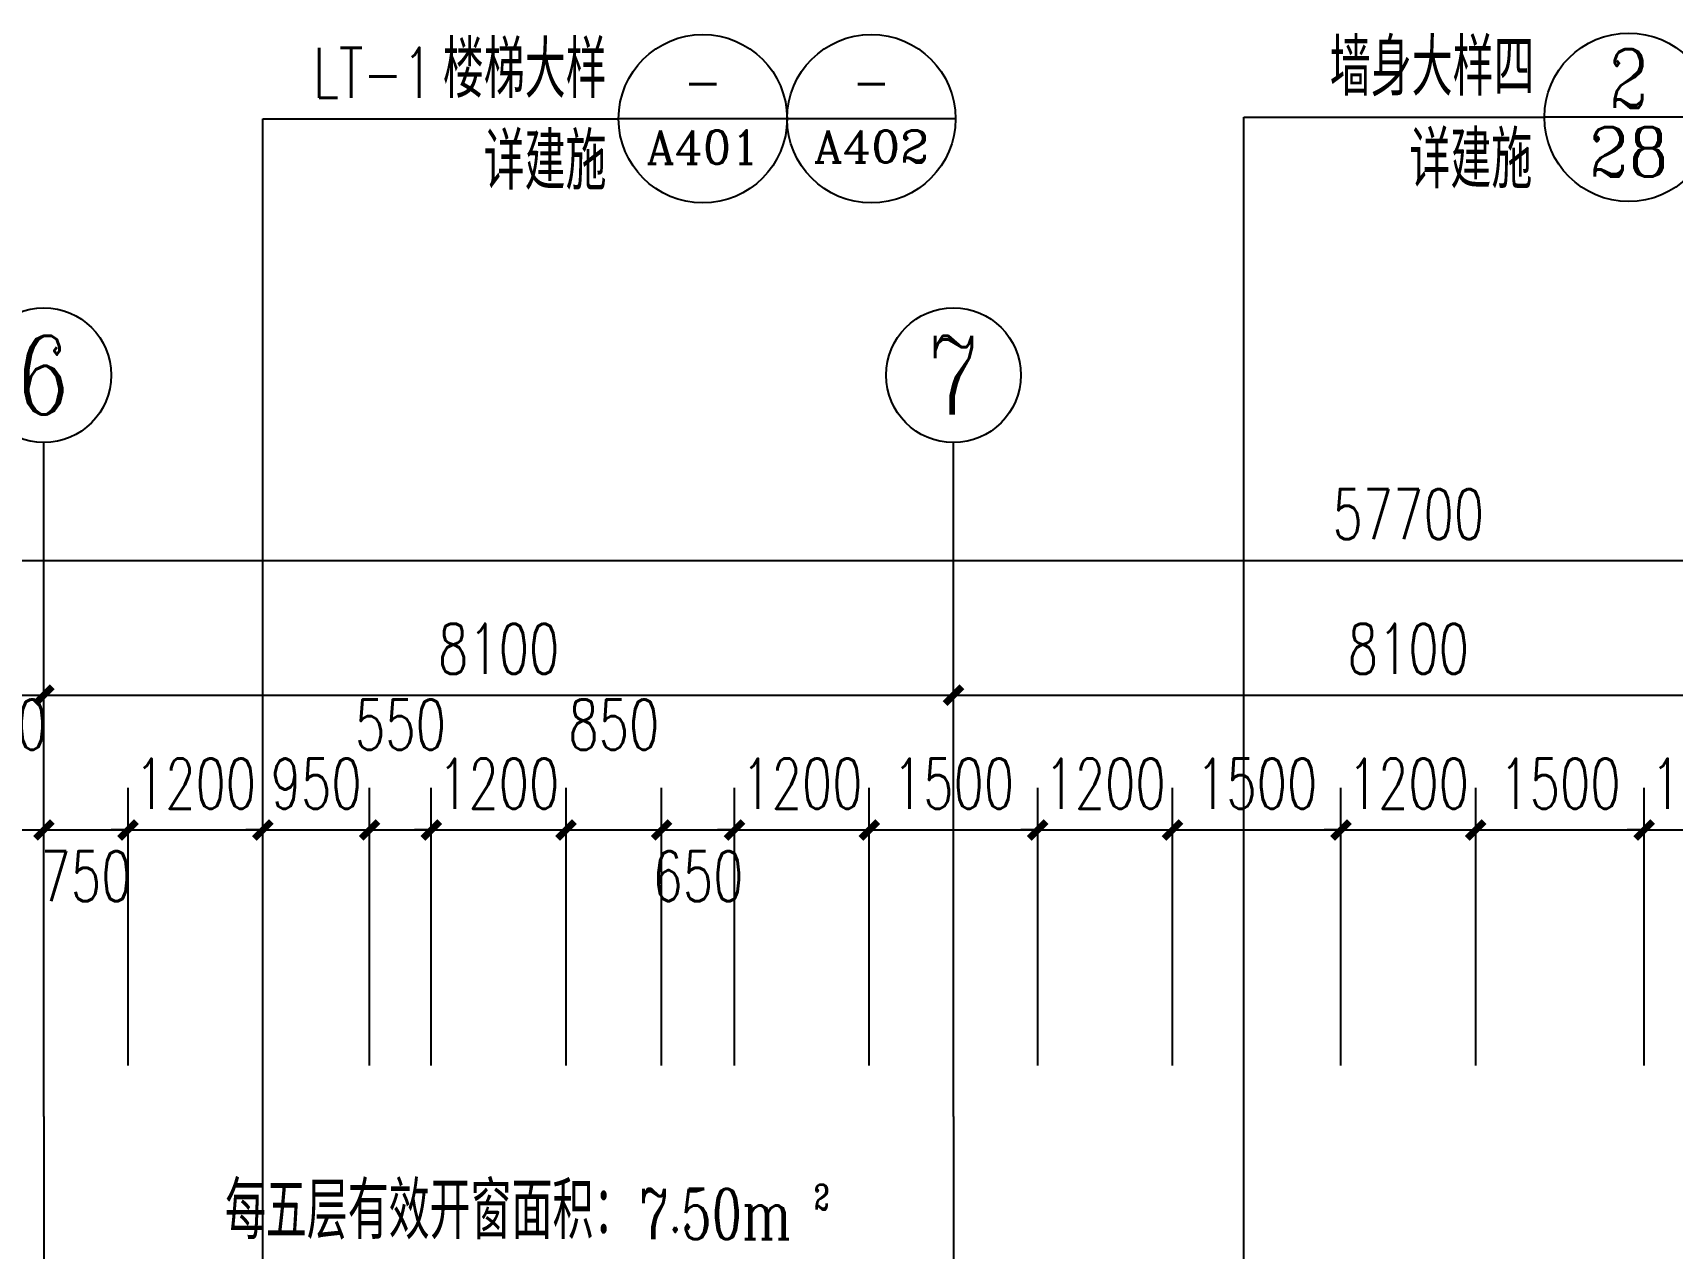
# Model space of a CAD drawing. Extents: x 1738711 to 2346805, y 1189731 to 2516152.
# Drawn here: x 1949287 to 1963885, y 2008385 to 2019207 of the extents above; entities that cross this region are included whole.
import ezdxf
from ezdxf.enums import TextEntityAlignment as Align

# ---------------------------------------------------------------- set-up
doc = ezdxf.new("R2010")
doc.units = 0
doc.header["$LTSCALE"] = 1000
doc.header["$MEASUREMENT"] = 0
for name, color, linetype in [('AXIS', 3, 'Continuous'), ('AXIS_TEXT', 7, 'Continuous'), ('DIM_IDEN', 3, 'Continuous'), ('DOTE', 1, 'Continuous'), ('PUB_DIM', 3, 'Continuous'), ('PUB_TEXT', 7, 'Continuous')]:
    doc.layers.add(name, color=color, linetype=linetype)
doc.styles.add('_TCH_AXIS', font='COMPLEX', dxfattribs={"bigfont": 'GBCBIG'})
doc.styles.add('_TCH_DIM', font='SIMPLEX', dxfattribs={"bigfont": 'GBCBIG'})
doc.styles.add('_TCH_DIM_T3', font='SIMPLEX', dxfattribs={"width": 0.705882, "bigfont": 'GBCBIG'})
doc.styles.add('_TCH_LABEL', font='COMPLEX', dxfattribs={"bigfont": 'GBCBIG'})
doc.styles.add('COMPLEX', font='COMPLEX')
doc.dimstyles.new('_TCH_ARCH&&150', dxfattribs={"dimtxt": 446.25, "dimasz": 150, "dimexe": 375, "dimexo": 450, "dimgap": 189.375, "dimtad": 1, "dimdec": 0, "dimzin": 0, "dimdsep": 46, "dimtxsty": '_TCH_DIM_T3', "dimblk": 'ARCHTICK', "dimcen": 0.09, "dimclrt": 7, "dimazin": 2, "dimtfac": 1, "dimtdec": 0, "dimtix": 1, "dimtmove": 2, "dimatfit": 3, "dimfxl": 1, "dimtolj": 1, "dimtzin": 0, "dimarcsym": 0})

# ---------------------------------------------------------------- blocks, each defined once
blk = doc.blocks.new('_ArchTick')
at = {"color": 0, "linetype": 'ByBlock', "const_width": 0.4}
blk.add_lwpolyline([(-0.5, -0.5), (0.5, 0.5)], dxfattribs=at)
blk = doc.blocks.new('*D3915')
at = {"layer": 'Defpoints', "color": 0, "transparency": 16777216}
for p in [(1949385, 2012109), (1948635, 2009562), (1949385, 2009562)]:
    blk.add_point(p, dxfattribs=at)
at = {"layer": 'PUB_DIM', "color": 0, "lineweight": -2, "transparency": 16777216}
for p, q in [((1948635, 2010012), (1948635, 2012484)), ((1949385, 2010012), (1949385, 2012484)), ((1948635, 2012109), (1949385, 2012109))]:
    blk.add_line(p, q, dxfattribs=at)
at = {"layer": 'PUB_DIM', "color": 0, "lineweight": -2, "transparency": 16777216, "xscale": 150, "yscale": 150, "zscale": 150, "rotation": 180}
blk.add_blockref('_ArchTick', (1948635, 2012109), dxfattribs=at)
at = {"layer": 'PUB_DIM', "color": 0, "lineweight": -2, "transparency": 16777216, "xscale": 150, "yscale": 150, "zscale": 150}
blk.add_blockref('_ArchTick', (1949385, 2012109), dxfattribs=at)
at = {"layer": 'PUB_DIM', "color": 7, "transparency": 16777216, "insert": (1949010, 2013047), "char_height": 446.2, "attachment_point": 5, "style": '_TCH_DIM_T3'}
blk.add_mtext('\\A1;750', dxfattribs=at)
blk = doc.blocks.new('*D3916')
at = {"layer": 'Defpoints', "color": 0, "transparency": 16777216}
for p in [(1950135, 2012109), (1949385, 2009562), (1950135, 2009562)]:
    blk.add_point(p, dxfattribs=at)
at = {"layer": 'PUB_DIM', "color": 0, "lineweight": -2, "transparency": 16777216}
for p, q in [((1949385, 2010012), (1949385, 2012484)), ((1950135, 2010012), (1950135, 2012484)), ((1949385, 2012109), (1950135, 2012109))]:
    blk.add_line(p, q, dxfattribs=at)
at = {"layer": 'PUB_DIM', "color": 0, "lineweight": -2, "transparency": 16777216, "xscale": 150, "yscale": 150, "zscale": 150, "rotation": 180}
blk.add_blockref('_ArchTick', (1949385, 2012109), dxfattribs=at)
at = {"layer": 'PUB_DIM', "color": 0, "lineweight": -2, "transparency": 16777216, "xscale": 150, "yscale": 150, "zscale": 150}
blk.add_blockref('_ArchTick', (1950135, 2012109), dxfattribs=at)
at = {"layer": 'PUB_DIM', "color": 7, "transparency": 16777216, "insert": (1949760, 2011697), "char_height": 446.2, "attachment_point": 5, "style": '_TCH_DIM_T3'}
blk.add_mtext('\\A1;750', dxfattribs=at)
blk = doc.blocks.new('*D3917')
at = {"layer": 'Defpoints', "color": 0, "transparency": 16777216}
for p in [(1951335, 2012109), (1950135, 2009562), (1951335, 2009562)]:
    blk.add_point(p, dxfattribs=at)
at = {"layer": 'PUB_DIM', "color": 0, "lineweight": -2, "transparency": 16777216}
for p, q in [((1950135, 2010012), (1950135, 2012484)), ((1951335, 2010012), (1951335, 2012484)), ((1950135, 2012109), (1949985, 2012109)), ((1950135, 2012109), (1951335, 2012109)), ((1951335, 2012109), (1951485, 2012109))]:
    blk.add_line(p, q, dxfattribs=at)
at = {"layer": 'PUB_DIM', "color": 0, "lineweight": -2, "transparency": 16777216, "xscale": 150, "yscale": 150, "zscale": 150}
blk.add_blockref('_ArchTick', (1950135, 2012109), dxfattribs=at)
at = {"layer": 'PUB_DIM', "color": 0, "lineweight": -2, "transparency": 16777216, "xscale": 150, "yscale": 150, "zscale": 150, "rotation": 180}
blk.add_blockref('_ArchTick', (1951335, 2012109), dxfattribs=at)
at = {"layer": 'PUB_DIM', "color": 7, "transparency": 16777216, "insert": (1950735, 2012522), "char_height": 446.2, "attachment_point": 5, "style": '_TCH_DIM_T3'}
blk.add_mtext('\\A1;1200', dxfattribs=at)
blk = doc.blocks.new('*D3918')
at = {"layer": 'Defpoints', "color": 0, "transparency": 16777216}
for p in [(1952285, 2012109), (1951335, 2009562), (1952285, 2009562)]:
    blk.add_point(p, dxfattribs=at)
at = {"layer": 'PUB_DIM', "color": 0, "lineweight": -2, "transparency": 16777216}
for p, q in [((1951335, 2010012), (1951335, 2012484)), ((1952285, 2010012), (1952285, 2012484)), ((1951335, 2012109), (1951185, 2012109)), ((1951335, 2012109), (1952285, 2012109)), ((1952285, 2012109), (1952435, 2012109))]:
    blk.add_line(p, q, dxfattribs=at)
at = {"layer": 'PUB_DIM', "color": 0, "lineweight": -2, "transparency": 16777216, "xscale": 150, "yscale": 150, "zscale": 150}
blk.add_blockref('_ArchTick', (1951335, 2012109), dxfattribs=at)
at = {"layer": 'PUB_DIM', "color": 0, "lineweight": -2, "transparency": 16777216, "xscale": 150, "yscale": 150, "zscale": 150, "rotation": 180}
blk.add_blockref('_ArchTick', (1952285, 2012109), dxfattribs=at)
at = {"layer": 'PUB_DIM', "color": 7, "transparency": 16777216, "insert": (1951810, 2012522), "char_height": 446.2, "attachment_point": 5, "style": '_TCH_DIM_T3'}
blk.add_mtext('\\A1;950', dxfattribs=at)
blk = doc.blocks.new('*D3919')
at = {"layer": 'Defpoints', "color": 0, "transparency": 16777216}
for p in [(1952835, 2012109), (1952285, 2009562), (1952835, 2009562)]:
    blk.add_point(p, dxfattribs=at)
at = {"layer": 'PUB_DIM', "color": 0, "lineweight": -2, "transparency": 16777216}
for p, q in [((1952285, 2010012), (1952285, 2012484)), ((1952835, 2010012), (1952835, 2012484)), ((1952285, 2012109), (1952835, 2012109))]:
    blk.add_line(p, q, dxfattribs=at)
at = {"layer": 'PUB_DIM', "color": 0, "lineweight": -2, "transparency": 16777216, "xscale": 150, "yscale": 150, "zscale": 150, "rotation": 180}
blk.add_blockref('_ArchTick', (1952285, 2012109), dxfattribs=at)
at = {"layer": 'PUB_DIM', "color": 0, "lineweight": -2, "transparency": 16777216, "xscale": 150, "yscale": 150, "zscale": 150}
blk.add_blockref('_ArchTick', (1952835, 2012109), dxfattribs=at)
at = {"layer": 'PUB_DIM', "color": 7, "transparency": 16777216, "insert": (1952560, 2013047), "char_height": 446.2, "attachment_point": 5, "style": '_TCH_DIM_T3'}
blk.add_mtext('\\A1;550', dxfattribs=at)
blk = doc.blocks.new('*D3920')
at = {"layer": 'Defpoints', "color": 0, "transparency": 16777216}
for p in [(1954035, 2012109), (1952835, 2009562), (1954035, 2009562)]:
    blk.add_point(p, dxfattribs=at)
at = {"layer": 'PUB_DIM', "color": 0, "lineweight": -2, "transparency": 16777216}
for p, q in [((1952835, 2010012), (1952835, 2012484)), ((1954035, 2010012), (1954035, 2012484)), ((1952835, 2012109), (1952685, 2012109)), ((1952835, 2012109), (1954035, 2012109)), ((1954035, 2012109), (1954185, 2012109))]:
    blk.add_line(p, q, dxfattribs=at)
at = {"layer": 'PUB_DIM', "color": 0, "lineweight": -2, "transparency": 16777216, "xscale": 150, "yscale": 150, "zscale": 150}
blk.add_blockref('_ArchTick', (1952835, 2012109), dxfattribs=at)
at = {"layer": 'PUB_DIM', "color": 0, "lineweight": -2, "transparency": 16777216, "xscale": 150, "yscale": 150, "zscale": 150, "rotation": 180}
blk.add_blockref('_ArchTick', (1954035, 2012109), dxfattribs=at)
at = {"layer": 'PUB_DIM', "color": 7, "transparency": 16777216, "insert": (1953435, 2012522), "char_height": 446.2, "attachment_point": 5, "style": '_TCH_DIM_T3'}
blk.add_mtext('\\A1;1200', dxfattribs=at)
blk = doc.blocks.new('*D3921')
at = {"layer": 'Defpoints', "color": 0, "transparency": 16777216}
for p in [(1954885, 2012109), (1954035, 2009562), (1954885, 2009562)]:
    blk.add_point(p, dxfattribs=at)
at = {"layer": 'PUB_DIM', "color": 0, "lineweight": -2, "transparency": 16777216}
for p, q in [((1954035, 2010012), (1954035, 2012484)), ((1954885, 2010012), (1954885, 2012484)), ((1954035, 2012109), (1954885, 2012109))]:
    blk.add_line(p, q, dxfattribs=at)
at = {"layer": 'PUB_DIM', "color": 0, "lineweight": -2, "transparency": 16777216, "xscale": 150, "yscale": 150, "zscale": 150, "rotation": 180}
blk.add_blockref('_ArchTick', (1954035, 2012109), dxfattribs=at)
at = {"layer": 'PUB_DIM', "color": 0, "lineweight": -2, "transparency": 16777216, "xscale": 150, "yscale": 150, "zscale": 150}
blk.add_blockref('_ArchTick', (1954885, 2012109), dxfattribs=at)
at = {"layer": 'PUB_DIM', "color": 7, "transparency": 16777216, "insert": (1954460, 2013047), "char_height": 446.2, "attachment_point": 5, "style": '_TCH_DIM_T3'}
blk.add_mtext('\\A1;850', dxfattribs=at)
blk = doc.blocks.new('*D3922')
at = {"layer": 'Defpoints', "color": 0, "transparency": 16777216}
for p in [(1955535, 2012109), (1954885, 2009562), (1955535, 2009562)]:
    blk.add_point(p, dxfattribs=at)
at = {"layer": 'PUB_DIM', "color": 0, "lineweight": -2, "transparency": 16777216}
for p, q in [((1954885, 2010012), (1954885, 2012484)), ((1955535, 2010012), (1955535, 2012484)), ((1954885, 2012109), (1955535, 2012109))]:
    blk.add_line(p, q, dxfattribs=at)
at = {"layer": 'PUB_DIM', "color": 0, "lineweight": -2, "transparency": 16777216, "xscale": 150, "yscale": 150, "zscale": 150, "rotation": 180}
blk.add_blockref('_ArchTick', (1954885, 2012109), dxfattribs=at)
at = {"layer": 'PUB_DIM', "color": 0, "lineweight": -2, "transparency": 16777216, "xscale": 150, "yscale": 150, "zscale": 150}
blk.add_blockref('_ArchTick', (1955535, 2012109), dxfattribs=at)
at = {"layer": 'PUB_DIM', "color": 7, "transparency": 16777216, "insert": (1955210, 2011697), "char_height": 446.2, "attachment_point": 5, "style": '_TCH_DIM_T3'}
blk.add_mtext('\\A1;650', dxfattribs=at)
blk = doc.blocks.new('*D3923')
at = {"layer": 'Defpoints', "color": 0, "transparency": 16777216}
for p in [(1956735, 2012109), (1955535, 2009562), (1956735, 2009562)]:
    blk.add_point(p, dxfattribs=at)
at = {"layer": 'PUB_DIM', "color": 0, "lineweight": -2, "transparency": 16777216}
for p, q in [((1955535, 2010012), (1955535, 2012484)), ((1956735, 2010012), (1956735, 2012484)), ((1955535, 2012109), (1955385, 2012109)), ((1955535, 2012109), (1956735, 2012109)), ((1956735, 2012109), (1956885, 2012109))]:
    blk.add_line(p, q, dxfattribs=at)
at = {"layer": 'PUB_DIM', "color": 0, "lineweight": -2, "transparency": 16777216, "xscale": 150, "yscale": 150, "zscale": 150}
blk.add_blockref('_ArchTick', (1955535, 2012109), dxfattribs=at)
at = {"layer": 'PUB_DIM', "color": 0, "lineweight": -2, "transparency": 16777216, "xscale": 150, "yscale": 150, "zscale": 150, "rotation": 180}
blk.add_blockref('_ArchTick', (1956735, 2012109), dxfattribs=at)
at = {"layer": 'PUB_DIM', "color": 7, "transparency": 16777216, "insert": (1956135, 2012522), "char_height": 446.2, "attachment_point": 5, "style": '_TCH_DIM_T3'}
blk.add_mtext('\\A1;1200', dxfattribs=at)
blk = doc.blocks.new('*D3924')
at = {"layer": 'Defpoints', "color": 0, "transparency": 16777216}
for p in [(1958235, 2012109), (1956735, 2009562), (1958235, 2009562)]:
    blk.add_point(p, dxfattribs=at)
at = {"layer": 'PUB_DIM', "color": 0, "lineweight": -2, "transparency": 16777216}
for p, q in [((1956735, 2010012), (1956735, 2012484)), ((1958235, 2010012), (1958235, 2012484)), ((1956735, 2012109), (1958235, 2012109))]:
    blk.add_line(p, q, dxfattribs=at)
at = {"layer": 'PUB_DIM', "color": 0, "lineweight": -2, "transparency": 16777216, "xscale": 150, "yscale": 150, "zscale": 150, "rotation": 180}
blk.add_blockref('_ArchTick', (1956735, 2012109), dxfattribs=at)
at = {"layer": 'PUB_DIM', "color": 0, "lineweight": -2, "transparency": 16777216, "xscale": 150, "yscale": 150, "zscale": 150}
blk.add_blockref('_ArchTick', (1958235, 2012109), dxfattribs=at)
at = {"layer": 'PUB_DIM', "color": 7, "transparency": 16777216, "insert": (1957485, 2012522), "char_height": 446.2, "attachment_point": 5, "style": '_TCH_DIM_T3'}
blk.add_mtext('\\A1;1500', dxfattribs=at)
blk = doc.blocks.new('*D3925')
at = {"layer": 'Defpoints', "color": 0, "transparency": 16777216}
for p in [(1959435, 2012109), (1958235, 2009562), (1959435, 2009562)]:
    blk.add_point(p, dxfattribs=at)
at = {"layer": 'PUB_DIM', "color": 0, "lineweight": -2, "transparency": 16777216}
for p, q in [((1958235, 2010012), (1958235, 2012484)), ((1959435, 2010012), (1959435, 2012484)), ((1958235, 2012109), (1958085, 2012109)), ((1958235, 2012109), (1959435, 2012109)), ((1959435, 2012109), (1959585, 2012109))]:
    blk.add_line(p, q, dxfattribs=at)
at = {"layer": 'PUB_DIM', "color": 0, "lineweight": -2, "transparency": 16777216, "xscale": 150, "yscale": 150, "zscale": 150}
blk.add_blockref('_ArchTick', (1958235, 2012109), dxfattribs=at)
at = {"layer": 'PUB_DIM', "color": 0, "lineweight": -2, "transparency": 16777216, "xscale": 150, "yscale": 150, "zscale": 150, "rotation": 180}
blk.add_blockref('_ArchTick', (1959435, 2012109), dxfattribs=at)
at = {"layer": 'PUB_DIM', "color": 7, "transparency": 16777216, "insert": (1958835, 2012522), "char_height": 446.2, "attachment_point": 5, "style": '_TCH_DIM_T3'}
blk.add_mtext('\\A1;1200', dxfattribs=at)
blk = doc.blocks.new('*D3926')
at = {"layer": 'Defpoints', "color": 0, "transparency": 16777216}
for p in [(1960935, 2012109), (1959435, 2009562), (1960935, 2009562)]:
    blk.add_point(p, dxfattribs=at)
at = {"layer": 'PUB_DIM', "color": 0, "lineweight": -2, "transparency": 16777216}
for p, q in [((1959435, 2010012), (1959435, 2012484)), ((1960935, 2010012), (1960935, 2012484)), ((1959435, 2012109), (1960935, 2012109))]:
    blk.add_line(p, q, dxfattribs=at)
at = {"layer": 'PUB_DIM', "color": 0, "lineweight": -2, "transparency": 16777216, "xscale": 150, "yscale": 150, "zscale": 150, "rotation": 180}
blk.add_blockref('_ArchTick', (1959435, 2012109), dxfattribs=at)
at = {"layer": 'PUB_DIM', "color": 0, "lineweight": -2, "transparency": 16777216, "xscale": 150, "yscale": 150, "zscale": 150}
blk.add_blockref('_ArchTick', (1960935, 2012109), dxfattribs=at)
at = {"layer": 'PUB_DIM', "color": 7, "transparency": 16777216, "insert": (1960185, 2012522), "char_height": 446.2, "attachment_point": 5, "style": '_TCH_DIM_T3'}
blk.add_mtext('\\A1;1500', dxfattribs=at)
blk = doc.blocks.new('*D3927')
at = {"layer": 'Defpoints', "color": 0, "transparency": 16777216}
for p in [(1962135, 2012109), (1960935, 2009562), (1962135, 2009562)]:
    blk.add_point(p, dxfattribs=at)
at = {"layer": 'PUB_DIM', "color": 0, "lineweight": -2, "transparency": 16777216}
for p, q in [((1960935, 2010012), (1960935, 2012484)), ((1962135, 2010012), (1962135, 2012484)), ((1960935, 2012109), (1960785, 2012109)), ((1960935, 2012109), (1962135, 2012109)), ((1962135, 2012109), (1962285, 2012109))]:
    blk.add_line(p, q, dxfattribs=at)
at = {"layer": 'PUB_DIM', "color": 0, "lineweight": -2, "transparency": 16777216, "xscale": 150, "yscale": 150, "zscale": 150}
blk.add_blockref('_ArchTick', (1960935, 2012109), dxfattribs=at)
at = {"layer": 'PUB_DIM', "color": 0, "lineweight": -2, "transparency": 16777216, "xscale": 150, "yscale": 150, "zscale": 150, "rotation": 180}
blk.add_blockref('_ArchTick', (1962135, 2012109), dxfattribs=at)
at = {"layer": 'PUB_DIM', "color": 7, "transparency": 16777216, "insert": (1961535, 2012522), "char_height": 446.2, "attachment_point": 5, "style": '_TCH_DIM_T3'}
blk.add_mtext('\\A1;1200', dxfattribs=at)
blk = doc.blocks.new('*D3928')
at = {"layer": 'Defpoints', "color": 0, "transparency": 16777216}
for p in [(1963635, 2012109), (1962135, 2009562), (1963635, 2009562)]:
    blk.add_point(p, dxfattribs=at)
at = {"layer": 'PUB_DIM', "color": 0, "lineweight": -2, "transparency": 16777216}
for p, q in [((1962135, 2010012), (1962135, 2012484)), ((1963635, 2010012), (1963635, 2012484)), ((1962135, 2012109), (1963635, 2012109))]:
    blk.add_line(p, q, dxfattribs=at)
at = {"layer": 'PUB_DIM', "color": 0, "lineweight": -2, "transparency": 16777216, "xscale": 150, "yscale": 150, "zscale": 150, "rotation": 180}
blk.add_blockref('_ArchTick', (1962135, 2012109), dxfattribs=at)
at = {"layer": 'PUB_DIM', "color": 0, "lineweight": -2, "transparency": 16777216, "xscale": 150, "yscale": 150, "zscale": 150}
blk.add_blockref('_ArchTick', (1963635, 2012109), dxfattribs=at)
at = {"layer": 'PUB_DIM', "color": 7, "transparency": 16777216, "insert": (1962885, 2012522), "char_height": 446.2, "attachment_point": 5, "style": '_TCH_DIM_T3'}
blk.add_mtext('\\A1;1500', dxfattribs=at)
blk = doc.blocks.new('*D3929')
at = {"layer": 'Defpoints', "color": 0, "transparency": 16777216}
for p in [(1964835, 2012109), (1963635, 2009562), (1964835, 2009562)]:
    blk.add_point(p, dxfattribs=at)
at = {"layer": 'PUB_DIM', "color": 0, "lineweight": -2, "transparency": 16777216}
for p, q in [((1963635, 2010012), (1963635, 2012484)), ((1964835, 2010012), (1964835, 2012484)), ((1963635, 2012109), (1963485, 2012109)), ((1963635, 2012109), (1964835, 2012109)), ((1964835, 2012109), (1964985, 2012109))]:
    blk.add_line(p, q, dxfattribs=at)
at = {"layer": 'PUB_DIM', "color": 0, "lineweight": -2, "transparency": 16777216, "xscale": 150, "yscale": 150, "zscale": 150}
blk.add_blockref('_ArchTick', (1963635, 2012109), dxfattribs=at)
at = {"layer": 'PUB_DIM', "color": 0, "lineweight": -2, "transparency": 16777216, "xscale": 150, "yscale": 150, "zscale": 150, "rotation": 180}
blk.add_blockref('_ArchTick', (1964835, 2012109), dxfattribs=at)
at = {"layer": 'PUB_DIM', "color": 7, "transparency": 16777216, "insert": (1964235, 2012522), "char_height": 446.2, "attachment_point": 5, "style": '_TCH_DIM_T3'}
blk.add_mtext('\\A1;1200', dxfattribs=at)
blk = doc.blocks.new('*D3954')
at = {"layer": 'AXIS', "color": 0, "lineweight": -2, "transparency": 16777216}
for p, q in [((1941285, 2010009), (1941285, 2013684)), ((1949385, 2010009), (1949385, 2013684)), ((1941285, 2013309), (1949385, 2013309))]:
    blk.add_line(p, q, dxfattribs=at)
at = {"layer": 'Defpoints', "color": 0, "transparency": 16777216}
for p in [(1949385, 2013309), (1941285, 2009559), (1949385, 2009559)]:
    blk.add_point(p, dxfattribs=at)
at = {"layer": 'AXIS', "color": 0, "lineweight": -2, "transparency": 16777216, "xscale": 150, "yscale": 150, "zscale": 150, "rotation": 180}
blk.add_blockref('_ArchTick', (1941285, 2013309), dxfattribs=at)
at = {"layer": 'AXIS', "color": 0, "lineweight": -2, "transparency": 16777216, "xscale": 150, "yscale": 150, "zscale": 150}
blk.add_blockref('_ArchTick', (1949385, 2013309), dxfattribs=at)
at = {"layer": 'AXIS', "color": 7, "transparency": 16777216, "insert": (1945335, 2013722), "char_height": 446.2, "attachment_point": 5, "style": '_TCH_DIM_T3'}
blk.add_mtext('\\A1;8100', dxfattribs=at)
blk = doc.blocks.new('*D3955')
at = {"layer": 'AXIS', "color": 0, "lineweight": -2, "transparency": 16777216}
for p, q in [((1949385, 2010009), (1949385, 2013684)), ((1957485, 2010009), (1957485, 2013684)), ((1949385, 2013309), (1957485, 2013309))]:
    blk.add_line(p, q, dxfattribs=at)
at = {"layer": 'Defpoints', "color": 0, "transparency": 16777216}
for p in [(1957485, 2013309), (1949385, 2009559), (1957485, 2009559)]:
    blk.add_point(p, dxfattribs=at)
at = {"layer": 'AXIS', "color": 0, "lineweight": -2, "transparency": 16777216, "xscale": 150, "yscale": 150, "zscale": 150, "rotation": 180}
blk.add_blockref('_ArchTick', (1949385, 2013309), dxfattribs=at)
at = {"layer": 'AXIS', "color": 0, "lineweight": -2, "transparency": 16777216, "xscale": 150, "yscale": 150, "zscale": 150}
blk.add_blockref('_ArchTick', (1957485, 2013309), dxfattribs=at)
at = {"layer": 'AXIS', "color": 7, "transparency": 16777216, "insert": (1953435, 2013722), "char_height": 446.2, "attachment_point": 5, "style": '_TCH_DIM_T3'}
blk.add_mtext('\\A1;8100', dxfattribs=at)
blk = doc.blocks.new('*D3956')
at = {"layer": 'AXIS', "color": 0, "lineweight": -2, "transparency": 16777216}
for p, q in [((1957485, 2010009), (1957485, 2013684)), ((1965585, 2010009), (1965585, 2013684)), ((1957485, 2013309), (1965585, 2013309))]:
    blk.add_line(p, q, dxfattribs=at)
at = {"layer": 'Defpoints', "color": 0, "transparency": 16777216}
for p in [(1965585, 2013309), (1957485, 2009559), (1965585, 2009559)]:
    blk.add_point(p, dxfattribs=at)
at = {"layer": 'AXIS', "color": 0, "lineweight": -2, "transparency": 16777216, "xscale": 150, "yscale": 150, "zscale": 150, "rotation": 180}
blk.add_blockref('_ArchTick', (1957485, 2013309), dxfattribs=at)
at = {"layer": 'AXIS', "color": 0, "lineweight": -2, "transparency": 16777216, "xscale": 150, "yscale": 150, "zscale": 150}
blk.add_blockref('_ArchTick', (1965585, 2013309), dxfattribs=at)
at = {"layer": 'AXIS', "color": 7, "transparency": 16777216, "insert": (1961535, 2013722), "char_height": 446.2, "attachment_point": 5, "style": '_TCH_DIM_T3'}
blk.add_mtext('\\A1;8100', dxfattribs=at)
blk = doc.blocks.new('*D3960')
at = {"layer": 'AXIS', "color": 0, "lineweight": -2, "transparency": 16777216}
for p, q in [((1932685, 2010012), (1932685, 2014884)), ((1990385, 2010012), (1990385, 2014884)), ((1932685, 2014509), (1990385, 2014509))]:
    blk.add_line(p, q, dxfattribs=at)
at = {"layer": 'Defpoints', "color": 0, "transparency": 16777216}
for p in [(1990385, 2014509), (1932685, 2009562), (1990385, 2009562)]:
    blk.add_point(p, dxfattribs=at)
at = {"layer": 'AXIS', "color": 0, "lineweight": -2, "transparency": 16777216, "xscale": 150, "yscale": 150, "zscale": 150, "rotation": 180}
blk.add_blockref('_ArchTick', (1932685, 2014509), dxfattribs=at)
at = {"layer": 'AXIS', "color": 0, "lineweight": -2, "transparency": 16777216, "xscale": 150, "yscale": 150, "zscale": 150}
blk.add_blockref('_ArchTick', (1990385, 2014509), dxfattribs=at)
at = {"layer": 'AXIS', "color": 7, "transparency": 16777216, "insert": (1961535, 2014922), "char_height": 446.2, "attachment_point": 5, "style": '_TCH_DIM_T3'}
blk.add_mtext('\\A1;57700', dxfattribs=at)
blk = doc.blocks.new('_AXISO')
blk.add_circle((0, 0), 0.5)
at = {"layer": 'AXIS_TEXT', "style": 'COMPLEX', "width": 1.041667}
blk.add_attdef('A', text='', height=0.56, dxfattribs=at).set_placement((-0.25, -0.28), (0.25, -0.28), align=Align.FIT)

msp = doc.modelspace()

# ---------------------------------------------------------------- linework, layer by layer
at = {"layer": 'AXIS'}
for p, q in [((1949384.6, 2009559.1), (1949384.6, 2015559.1)), ((1957484.6, 2009559.1), (1957484.6, 2015559.1))]:
    msp.add_line(p, q, dxfattribs=at)
at = {"layer": 'DIM_IDEN'}
for p, q in [((1951334.7, 2018441.9), (1954503.1, 2018441.9)), ((1951334.7, 2006265.3), (1951334.7, 2018441.9)), ((1956003.1, 2018441.9), (1954503.1, 2018441.9)), ((1957503.1, 2018441.9), (1956003.1, 2018441.9)), ((1960070, 2018455.3), (1962746.9, 2018455.3)), ((1960070, 2007026.8), (1960070, 2018455.3)), ((1964246.9, 2018455.3), (1962746.9, 2018455.3))]:
    msp.add_line(p, q, dxfattribs=at)
for centre in [(1955253.1, 2018441.9), (1956753.1, 2018441.9), (1963496.9, 2018455.3)]:
    msp.add_circle(centre, 750, dxfattribs=at)
at = {"layer": 'DOTE'}
for p, q in [((1949384.6, 2009559.1), (1949384.6, 1984959.1)), ((1957484.6, 2009559.1), (1957484.6, 1984959.1))]:
    msp.add_line(p, q, dxfattribs=at)

# ---------------------------------------------------------------- block references
at = {"layer": 'AXIS'}
ref = msp.add_blockref('_AXISO', (1949384.6, 2016159.1), dxfattribs=dict(at, xscale=1200, yscale=1200, zscale=1200))
ref.add_attrib('A', '6', dxfattribs={"layer": 'AXIS_TEXT', "ltscale": 0.5, "height": 698.9, "style": '_TCH_AXIS'}).set_placement((1949151.7, 2015809.6), (1949617.6, 2015809.6), align=Align.FIT)
ref = msp.add_blockref('_AXISO', (1957484.6, 2016159.1), dxfattribs=dict(at, xscale=1200, yscale=1200, zscale=1200))
ref.add_attrib('A', '7', dxfattribs={"layer": 'AXIS_TEXT', "ltscale": 0.5, "height": 698.9, "style": '_TCH_AXIS'}).set_placement((1957251.7, 2015809.6), (1957717.6, 2015809.6), align=Align.FIT)

# ---------------------------------------------------------------- texts
at = {"layer": 'PUB_TEXT', "color": 7}
for s, style, p in [('楼梯大样', '_TCH_DIM', (1952938.1, 2018627.4)), ('墙身大样四', '_TCH_DIM', (1960835.7, 2018646.3)), ('详建施', '_TCH_DIM', (1953301.2, 2017809.7)), ('详建施', '_TCH_DIM', (1961545, 2017823.1)), ('每五层有效开窗面积：', '_TCH_LABEL', (1950997.3, 2008466.8))]:
    msp.add_text(s, height=506.38, dxfattribs=dict(at, style=style)).set_placement(p)
at = {"layer": 'PUB_TEXT', "color": 7, "width": 0.705882}
for s, height, style, p in [('LT-1', 446.25, '_TCH_DIM', (1951783.1, 2018627.4)), ('7.50m', 446.25, '_TCH_LABEL', (1954683.4, 2008466.8)), ('2', 223.1, '_TCH_LABEL', (1956243.4, 2008729.3))]:
    msp.add_text(s, height=height, dxfattribs=dict(at, style=style)).set_placement(p)
at = {"layer": 'PUB_TEXT', "color": 7, "style": '_TCH_LABEL'}
for s, height, p, p2 in [('2', 522, (1963322.9, 2018538.3), (1963670.9, 2018538.3)), ('28', 439.31, (1963141.3, 2017927.6), (1963852.5, 2017927.6)), ('A401', 297.49, (1954750.2, 2018040.9), (1955756, 2018040.9)), ('A402', 283.33, (1956240.4, 2018053), (1957265.8, 2018053))]:
    msp.add_text(s, height=height, dxfattribs=at).set_placement(p, p2, align=Align.FIT)
at = {"layer": 'PUB_TEXT', "color": 7, "style": '_TCH_LABEL', "width": 0.777778}
for p, p2 in [((1955079.1, 2018524.9), (1955427.1, 2018524.9)), ((1956579.1, 2018524.9), (1956927.1, 2018524.9))]:
    msp.add_text('-', height=522, dxfattribs=at).set_placement(p, p2, align=Align.FIT)

# ---------------------------------------------------------------- dimensions: what is measured, and where the dimension line sits
at = {"layer": 'AXIS'}
for p1, p2, distance, picture, middle in [((1932684.6, 2009561.8), (1990384.6, 2009561.8), 4947.3, '*D3960', (1961534.6, 2014921.6)), ((1941284.6, 2009559.1), (1949384.6, 2009559.1), 3750, '*D3954', (1945334.6, 2013721.6)), ((1949384.6, 2009559.1), (1957484.6, 2009559.1), 3750, '*D3955', (1953434.6, 2013721.6)), ((1957484.6, 2009559.1), (1965584.6, 2009559.1), 3750, '*D3956', (1961534.6, 2013721.6))]:
    dim = msp.add_aligned_dim(p1=p1, p2=p2, distance=distance, dimstyle='_TCH_ARCH&&150', dxfattribs=at)
    dim.commit()
    dim.dimension.update_dxf_attribs({"geometry": picture, "text_midpoint": middle})
at = {"layer": 'PUB_DIM'}
for base, p1, p2, picture, middle in [((1949384.6, 2012109.1), (1948634.6, 2009561.8), (1949384.6, 2009561.8), '*D3915', (1949009.6, 2013046.6)), ((1952834.6, 2012109.1), (1952284.6, 2009561.8), (1952834.6, 2009561.8), '*D3919', (1952559.6, 2013046.6)), ((1954884.6, 2012109.1), (1954034.6, 2009561.8), (1954884.6, 2009561.8), '*D3921', (1954459.6, 2013046.6)), ((1950134.6, 2012109.1), (1949384.6, 2009561.8), (1950134.6, 2009561.8), '*D3916', (1949759.6, 2011696.6)), ((1955534.6, 2012109.1), (1954884.6, 2009561.8), (1955534.6, 2009561.8), '*D3922', (1955209.6, 2011696.6))]:
    dim = msp.add_linear_dim(base=base, p1=p1, p2=p2, angle=0, dimstyle='_TCH_ARCH&&150', dxfattribs=at)
    dim.commit()
    dim.dimension.update_dxf_attribs({"geometry": picture, "text_midpoint": middle, "dimtype": 129})
for p1, p2, picture, middle in [((1950134.6, 2009561.8), (1951334.6, 2009561.8), '*D3917', (1950734.6, 2012521.6)), ((1951334.6, 2009561.8), (1952284.6, 2009561.8), '*D3918', (1951809.6, 2012521.6)), ((1952834.6, 2009561.8), (1954034.6, 2009561.8), '*D3920', (1953434.6, 2012521.6)), ((1955534.6, 2009561.8), (1956734.6, 2009561.8), '*D3923', (1956134.6, 2012521.6)), ((1956734.6, 2009561.8), (1958234.6, 2009561.8), '*D3924', (1957484.6, 2012521.6)), ((1958234.6, 2009561.8), (1959434.6, 2009561.8), '*D3925', (1958834.6, 2012521.6)), ((1959434.6, 2009561.8), (1960934.6, 2009561.8), '*D3926', (1960184.6, 2012521.6)), ((1960934.6, 2009561.8), (1962134.6, 2009561.8), '*D3927', (1961534.6, 2012521.6)), ((1962134.6, 2009561.8), (1963634.6, 2009561.8), '*D3928', (1962884.6, 2012521.6)), ((1963634.6, 2009561.8), (1964834.6, 2009561.8), '*D3929', (1964234.6, 2012521.6))]:
    dim = msp.add_aligned_dim(p1=p1, p2=p2, distance=2547.3, dimstyle='_TCH_ARCH&&150', dxfattribs=at)
    dim.commit()
    dim.dimension.update_dxf_attribs({"geometry": picture, "text_midpoint": middle})

doc.saveas('drawing.dxf')
